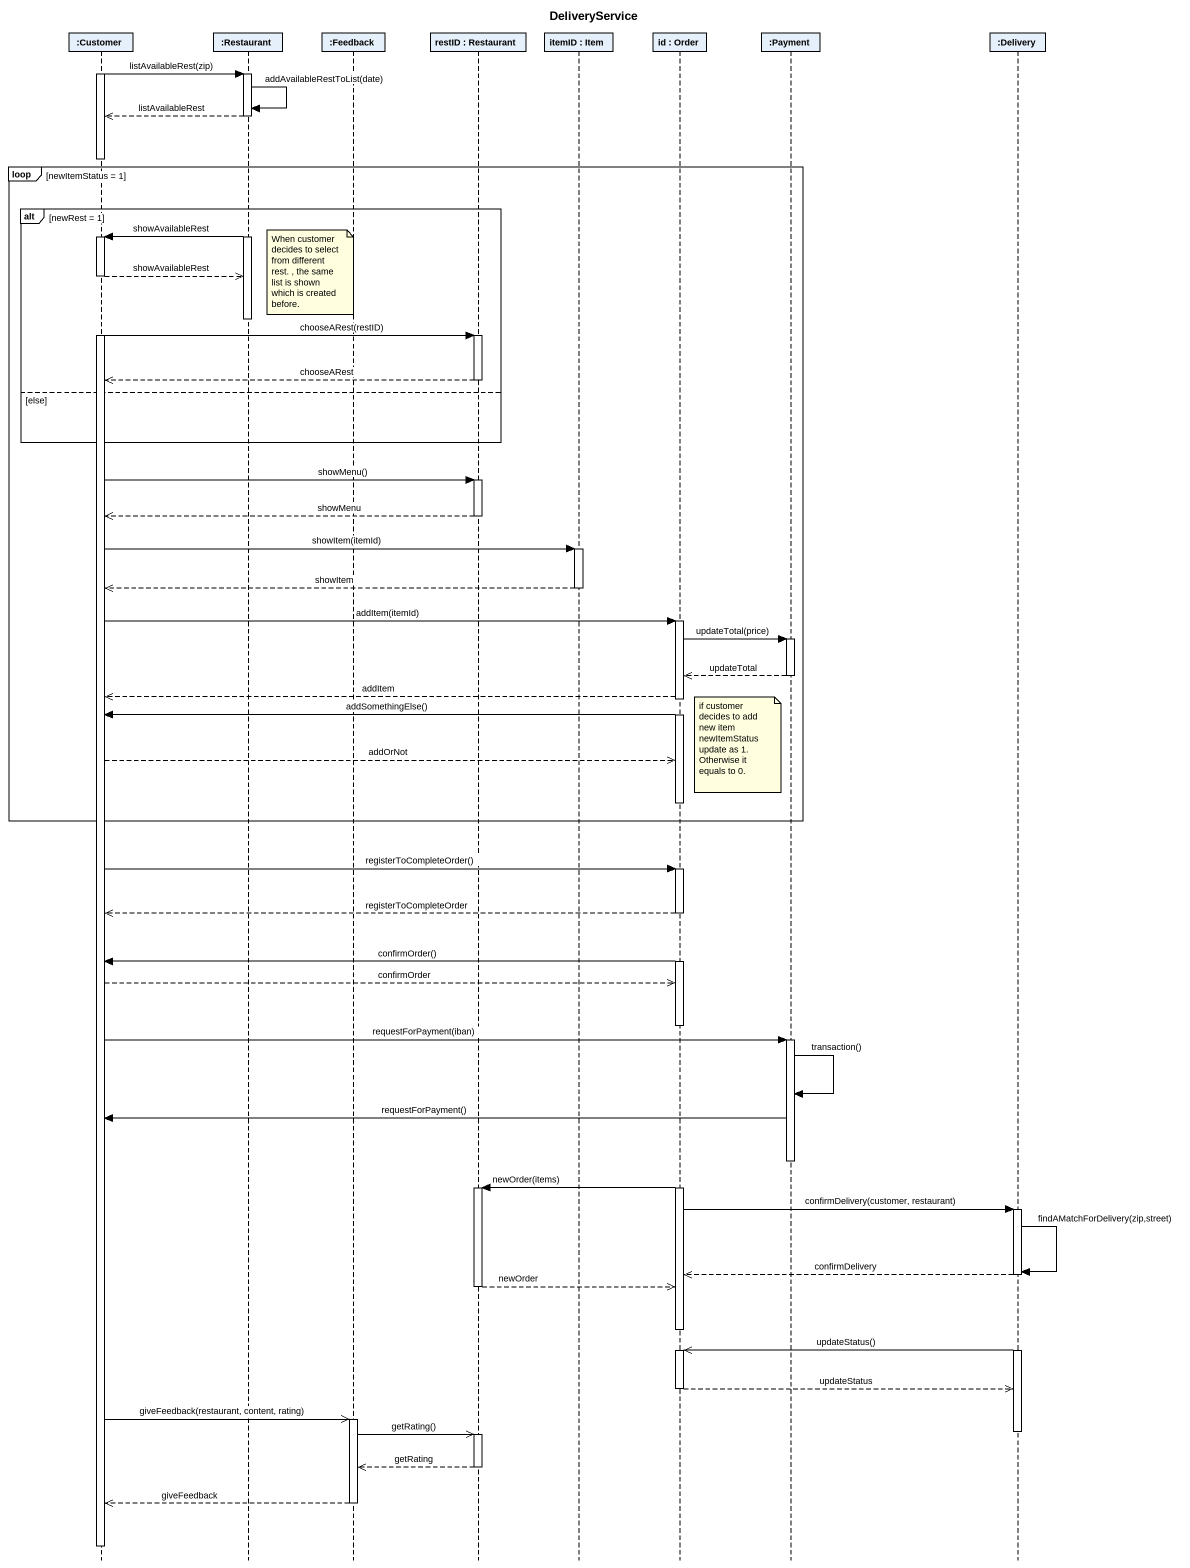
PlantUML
@startuml
title DeliveryService
hide footbox
participant ":Customer" as Customer
participant ":Restaurant" as Restaurant
participant ":Feedback" as Feedback
participant "restID : Restaurant" as restID
participant "itemID : Item" as itemID
participant "id : Order" as id
participant ":Payment" as Payment
participant ":Delivery" as Delivery

activate Customer
Customer -> Restaurant : listAvailableRest(zip)
activate Restaurant
Restaurant -> Restaurant : addAvailableRestToList(date)
Restaurant -->> Customer : listAvailableRest
deactivate Customer
loop newItemStatus = 1
  alt newRest = 1
    Restaurant -> Customer : showAvailableRest
    activate Customer
    note over Feedback : When customer decides to select from different rest. , the same list is shown which is created before.
    Customer -->> Restaurant : showAvailableRest
    deactivate Restaurant
    Customer -> restID : chooseARest(restID)
    activate restID
    restID -->> Customer : chooseARest
    deactivate restID
  else else
  end
  Customer -> restID : showMenu()
  activate restID
  restID -->> Customer : showMenu
  deactivate restID
  Customer -> itemID : showItem(itemId)
  activate itemID
  itemID -->> Customer : showItem
  deactivate itemID
  Customer -> id : addItem(itemId)
  activate id
  id -> Payment : updateTotal(price)
  activate Payment
  Payment -->> id : updateTotal
  deactivate Payment
  id -->> Customer : addItem
  id -> Customer : addSomethingElse()
  note left of Payment : if customer decides to add new item newItemStatus update as 1. Otherwise it equals to 0.
  Customer -->> id : addOrNot
  deactivate id
end
Customer -> id : registerToCompleteOrder()
activate id
id -->> Customer : registerToCompleteOrder
id -> Customer : confirmOrder()
Customer -->> id : confirmOrder
deactivate id
Customer -> Payment : requestForPayment(iban)
activate Payment
Payment -> Payment : transaction()
Payment -> Customer : requestForPayment()
deactivate Payment
activate id
id -> restID : newOrder(items)
activate restID
id -> Delivery : confirmDelivery(customer, restaurant)
activate Delivery
Delivery -> Delivery : findAMatchForDelivery(zip,street)
Delivery -->> id : confirmDelivery
deactivate Delivery
restID -->> id : newOrder
deactivate restID
deactivate id
activate Delivery
Delivery ->> id : updateStatus()
activate id
id -->> Delivery : updateStatus
deactivate id
Customer ->> Feedback : giveFeedback(restaurant, content, rating)
activate Feedback
deactivate Delivery
Feedback ->> restID : getRating()
activate restID
restID -->> Feedback : getRating
deactivate restID
Feedback -->> Customer : giveFeedback
deactivate Feedback
deactivate Customer
@enduml
